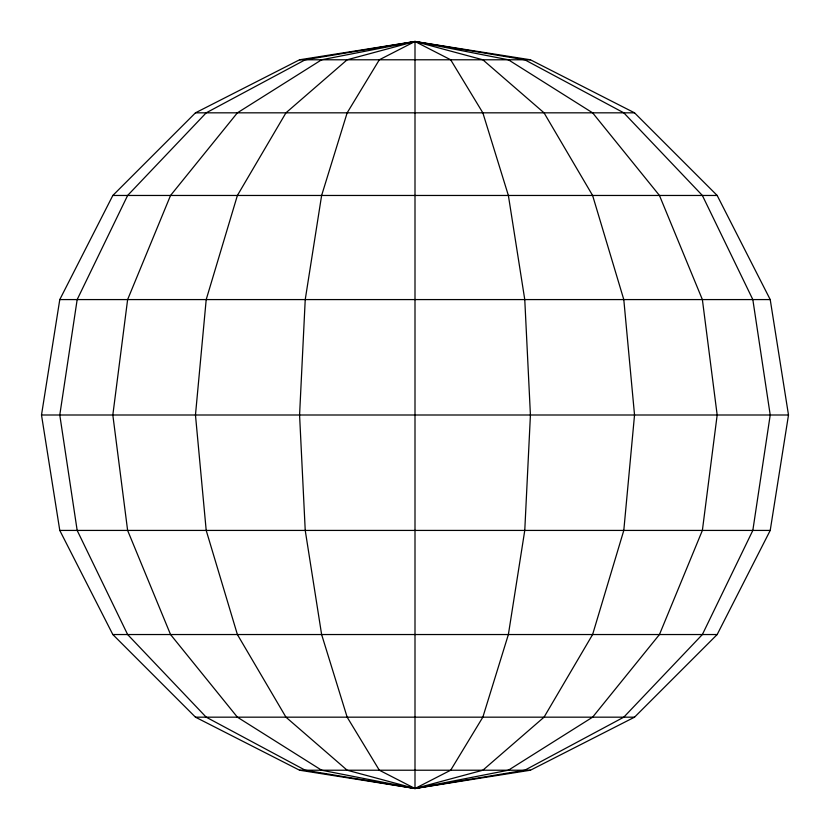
<?xml version="1.0" encoding="UTF-8"?>
<svg xmlns="http://www.w3.org/2000/svg" width="830" height="830" viewBox="0 0 830 830"><rect width="100%" height="100%" fill="white"/><g stroke="black" fill="none" stroke-linecap="round" stroke-linejoin="round"><path stroke-width="1.25" d="M41.5 415L59.781 299.578L112.828 195.465L195.465 112.828L299.578 59.781L415 41.5L530.422 59.781L634.535 112.828L717.172 195.465L770.219 299.578L788.5 415L770.219 530.422L717.172 634.535L634.535 717.172L530.422 770.219L415 788.5L299.578 770.219L195.465 717.172L112.828 634.535L59.781 530.422L41.5 415L788.5 415M415 41.5L379.331 59.781L347.158 112.828L321.625 195.465L305.233 299.578L299.578 415L305.233 530.422L321.625 634.535L347.158 717.172L379.331 770.219L415 788.5L524.768 770.219L623.797 717.172L702.377 634.535L752.831 530.422L770.219 415L752.831 299.578L702.377 195.465L623.797 112.828L524.768 59.781L415 41.5L305.233 59.781L206.203 112.828L127.623 195.465L77.169 299.578L59.781 415L77.169 530.422L127.623 634.535L206.203 717.172L305.233 770.219L415 788.5L508.375 770.219L592.61 717.172L659.456 634.535L702.377 530.422L717.172 415L702.377 299.578L659.456 195.465L592.61 112.828L508.375 59.781L415 41.5L321.625 59.781L237.39 112.828L170.544 195.465L127.623 299.578L112.828 415L127.623 530.422L170.544 634.535L237.39 717.172L321.625 770.219L415 788.5L482.842 770.219L544.044 717.172L592.61 634.535L623.797 530.422L634.535 415L623.797 299.578L592.61 195.465L544.044 112.828L482.842 59.781L415 41.5L347.158 59.781L285.956 112.828L237.39 195.465L206.203 299.578L195.465 415L206.203 530.422L237.39 634.535L285.956 717.172L347.158 770.219L415 788.5L450.669 770.219L482.842 717.172L508.375 634.535L524.768 530.422L530.422 415L524.768 299.578L508.375 195.465L482.842 112.828L450.669 59.781L415 41.5L415 788.5M299.578 59.781L530.422 59.781M195.465 112.828L634.535 112.828M112.828 195.465L717.172 195.465M59.781 299.578L770.219 299.578M59.781 530.422L770.219 530.422M112.828 634.535L717.172 634.535M195.465 717.172L634.535 717.172M299.578 770.219L530.422 770.219"/></g></svg>
